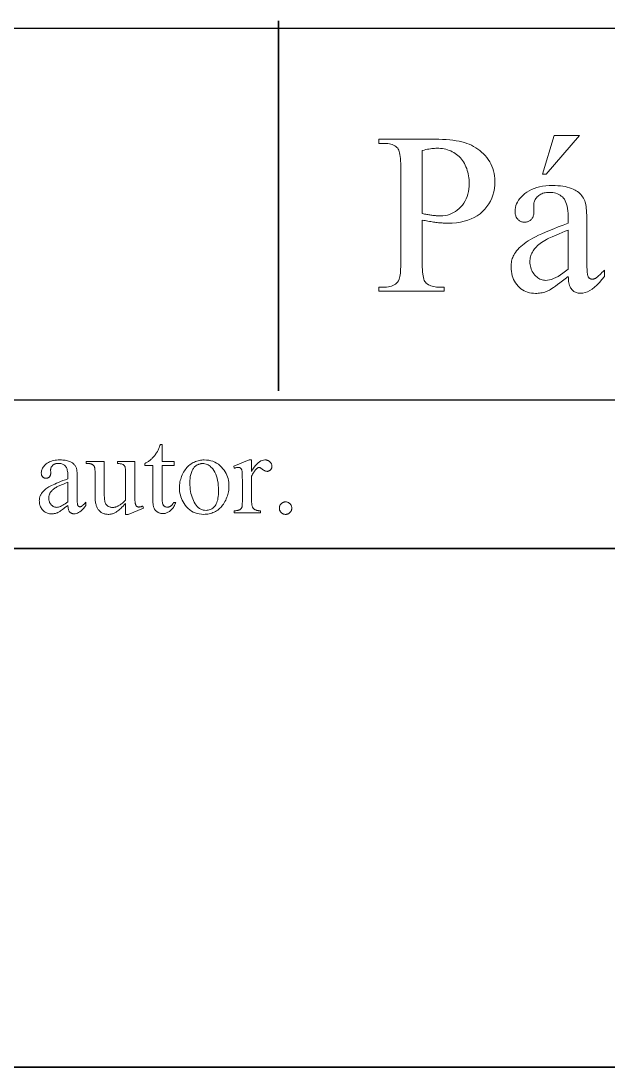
# Model space of a CAD drawing. Extents: x 0 to 297, y 0 to 210.
# Drawn here: x 225.6 to 236.92, y 0 to 20.18 of the extents above; entities that cross this region are included whole.
import ezdxf

# ---------------------------------------------------------------- set-up
doc = ezdxf.new("R2010")
doc.units = 0

msp = doc.modelspace()

# ---------------------------------------------------------------- linework, layer by layer
at = {"color": 7, "lineweight": 35, "ltscale": 0.178418}
msp.add_line((230.560867, 13.042704), (230.560867, 20.179438), dxfattribs=at)
at = {"color": 7, "lineweight": 35}
for p, q in [((162, 20), (286.882111, 20.066713)), ((162, 12.832358), (286.882111, 12.899072)), ((10, 10), (287, 10)), ((97, 10), (287, 10)), ((296.999512, 0.000561), (0.00002, 0.000561))]:
    msp.add_line(p, q, dxfattribs=at)
at = {"color": 7, "lineweight": 13}
for points in [[(236.366364, 17.971701), (235.728287, 17.225487), (235.654755, 17.225487), (235.881866, 17.971701)], [(233.336075, 16.33868), (233.336075, 15.484318), (233.336685, 15.431045), (233.338501, 15.381968), (233.341522, 15.337087), (233.345764, 15.296402), (233.351212, 15.259912), (233.35788, 15.22762), (233.365753, 15.199523), (233.374832, 15.175623), (233.385132, 15.155918), (233.396637, 15.14041), (233.413925, 15.122328), (233.432892, 15.106149), (233.453552, 15.091874), (233.475891, 15.079502), (233.499924, 15.069033), (233.525635, 15.060468), (233.55304, 15.053806), (233.582138, 15.049047), (233.612915, 15.046192), (233.645386, 15.04524), (233.757858, 15.04524), (233.757858, 14.965212), (232.50119, 14.965212), (232.50119, 15.04524), (232.611496, 15.04524), (232.647629, 15.046452), (232.681656, 15.050086), (232.713562, 15.056142), (232.743347, 15.064621), (232.771011, 15.075521), (232.796555, 15.088845), (232.819977, 15.104591), (232.841278, 15.122761), (232.860474, 15.143352), (232.877533, 15.166366), (232.885757, 15.181614), (232.893112, 15.20054), (232.899597, 15.223143), (232.905228, 15.249422), (232.909973, 15.279379), (232.913879, 15.313013), (232.916901, 15.350324), (232.919067, 15.391312), (232.920364, 15.435976), (232.920792, 15.484318), (232.920792, 17.379055), (232.920212, 17.432327), (232.918457, 17.481405), (232.915543, 17.526285), (232.911453, 17.566971), (232.906189, 17.60346), (232.899765, 17.635752), (232.892181, 17.663849), (232.883423, 17.68775), (232.873489, 17.707455), (232.862396, 17.722961), (232.844696, 17.741045), (232.825363, 17.757223), (232.804382, 17.771498), (232.781754, 17.783871), (232.757492, 17.79434), (232.731583, 17.802904), (232.704025, 17.809566), (232.67482, 17.814325), (232.643982, 17.817181), (232.611496, 17.818132), (232.50119, 17.818132), (232.50119, 17.898161), (233.576172, 17.898161), (233.653229, 17.89735), (233.726959, 17.894917), (233.797363, 17.890862), (233.864441, 17.885183), (233.928177, 17.877884), (233.988602, 17.868961), (234.04567, 17.858418), (234.099426, 17.846251), (234.149841, 17.83246), (234.19693, 17.817051), (234.241638, 17.799715), (234.284912, 17.780151), (234.326767, 17.758358), (234.367203, 17.734339), (234.406189, 17.708092), (234.443756, 17.679617), (234.479904, 17.648914), (234.514618, 17.615984), (234.547913, 17.580824), (234.579773, 17.543438), (234.60936, 17.504225), (234.635834, 17.463583), (234.659195, 17.421513), (234.679443, 17.378017), (234.696564, 17.333092), (234.710587, 17.286739), (234.721481, 17.23896), (234.729279, 17.189754), (234.733948, 17.13912), (234.735504, 17.087057), (234.733139, 17.016588), (234.726028, 16.948803), (234.714188, 16.883698), (234.697601, 16.821276), (234.676285, 16.761536), (234.650238, 16.704475), (234.619446, 16.650101), (234.583923, 16.598406), (234.543655, 16.549393), (234.498657, 16.503063), (234.449341, 16.460323), (234.396088, 16.422083), (234.338943, 16.38834), (234.277863, 16.359098), (234.212875, 16.334354), (234.143982, 16.314108), (234.071167, 16.298363), (233.994431, 16.287115), (233.913788, 16.280367), (233.829224, 16.278118), (233.807861, 16.278269), (233.786148, 16.278723), (233.764084, 16.27948), (233.741669, 16.28054), (233.718918, 16.281902), (233.695816, 16.283567), (233.672379, 16.285536), (233.648575, 16.287807), (233.624435, 16.29038), (233.59996, 16.293259), (233.575134, 16.296438), (233.549957, 16.299919), (233.524429, 16.303705), (233.498566, 16.307793), (233.472351, 16.312183), (233.445786, 16.316877), (233.418869, 16.321873), (233.391617, 16.327173), (233.364029, 16.332775)], [(233.336075, 16.461967), (233.358749, 16.45775), (233.38089, 16.453749), (233.402527, 16.449963), (233.42363, 16.446394), (233.444229, 16.443041), (233.464294, 16.439905), (233.483856, 16.436985), (233.502884, 16.434282), (233.521393, 16.431795), (233.539398, 16.429523), (233.55687, 16.427469), (233.573822, 16.425631), (233.590271, 16.424007), (233.606186, 16.422602), (233.621582, 16.421412), (233.636475, 16.420439), (233.650833, 16.419682), (233.664673, 16.419142), (233.677994, 16.418818), (233.690796, 16.418709), (233.735168, 16.42045), (233.77832, 16.425673), (233.820221, 16.43438), (233.860901, 16.446568), (233.90033, 16.462238), (233.938538, 16.48139), (233.975525, 16.504026), (234.011261, 16.530144), (234.045776, 16.559744), (234.079056, 16.592825), (234.110077, 16.628675), (234.137833, 16.666582), (234.162338, 16.706541), (234.183563, 16.748558), (234.201523, 16.792627), (234.216217, 16.838753), (234.227661, 16.886932), (234.235825, 16.937166), (234.240723, 16.989454), (234.242355, 17.043798), (234.241577, 17.081596), (234.239243, 17.118853), (234.235336, 17.155569), (234.229889, 17.191744), (234.222885, 17.227379), (234.214325, 17.262472), (234.204193, 17.297026), (234.19252, 17.331038), (234.179276, 17.36451), (234.16449, 17.39744), (234.14827, 17.429277), (234.130737, 17.459473), (234.111923, 17.488024), (234.091812, 17.514931), (234.070404, 17.540194), (234.047684, 17.563812), (234.023682, 17.585789), (233.998367, 17.606121), (233.971771, 17.624807), (233.943863, 17.641851), (233.914917, 17.657263), (233.885208, 17.671051), (233.854706, 17.683218), (233.823425, 17.693762), (233.791382, 17.702684), (233.758545, 17.709984), (233.72493, 17.715662), (233.690536, 17.719719), (233.655365, 17.722151), (233.619431, 17.722961), (233.596741, 17.722551), (233.572784, 17.721319), (233.547592, 17.719263), (233.521133, 17.716387), (233.493439, 17.712688), (233.464478, 17.708168), (233.43425, 17.702826), (233.402786, 17.696661), (233.370056, 17.689674), (233.336075, 17.681866)], [(236.152222, 15.25072), (236.093506, 15.205558), (236.039322, 15.164375), (235.989685, 15.127172), (235.94458, 15.09395), (235.904037, 15.064707), (235.868011, 15.039444), (235.836548, 15.018161), (235.809616, 15.000857), (235.787231, 14.987534), (235.769394, 14.978189), (235.74588, 14.967916), (235.722061, 14.958723), (235.697952, 14.950612), (235.673523, 14.943583), (235.648804, 14.937634), (235.623779, 14.932768), (235.59845, 14.928983), (235.572815, 14.926279), (235.54689, 14.924657), (235.520645, 14.924116), (235.48027, 14.925522), (235.44136, 14.92974), (235.403885, 14.936769), (235.367859, 14.94661), (235.333282, 14.959264), (235.300156, 14.974729), (235.268478, 14.993006), (235.238251, 15.014094), (235.209473, 15.037994), (235.182144, 15.064707), (235.156876, 15.093712), (235.134262, 15.124491), (235.114304, 15.157043), (235.097015, 15.191369), (235.082382, 15.227468), (235.070404, 15.265342), (235.061096, 15.304989), (235.054443, 15.346409), (235.050461, 15.389603), (235.049133, 15.43457), (235.049774, 15.463164), (235.051727, 15.49098), (235.054962, 15.518017), (235.059509, 15.544274), (235.065353, 15.569754), (235.072495, 15.594455), (235.080917, 15.618377), (235.090652, 15.641521), (235.101685, 15.663885), (235.114014, 15.685472), (235.133057, 15.714714), (235.154724, 15.743611), (235.179001, 15.772162), (235.205902, 15.800366), (235.235413, 15.828225), (235.267548, 15.855738), (235.302292, 15.882905), (235.339661, 15.909725), (235.379639, 15.936199), (235.422241, 15.962328), (235.469055, 15.988846), (235.521683, 16.016487), (235.580139, 16.045256), (235.644409, 16.075148), (235.714508, 16.106163), (235.790405, 16.138306), (235.872131, 16.171572), (235.959686, 16.205961), (236.05304, 16.241478), (236.152222, 16.278118), (236.152222, 16.355984), (236.151291, 16.413387), (236.148468, 16.467072), (236.143753, 16.517036), (236.137177, 16.56328), (236.128708, 16.605803), (236.118362, 16.644606), (236.106125, 16.679689), (236.09201, 16.711052), (236.076019, 16.738693), (236.058136, 16.762617), (236.038467, 16.783575), (236.01709, 16.802328), (235.994003, 16.818874), (235.969193, 16.833214), (235.942688, 16.845348), (235.914474, 16.855276), (235.884552, 16.862999), (235.852921, 16.868513), (235.81958, 16.871822), (235.784531, 16.872927), (235.757843, 16.87219), (235.732269, 16.869984), (235.707825, 16.866308), (235.684509, 16.86116), (235.662323, 16.854542), (235.641251, 16.846453), (235.621307, 16.836891), (235.602493, 16.825861), (235.584808, 16.813358), (235.568237, 16.799387), (235.552612, 16.784462), (235.538651, 16.769106), (235.526321, 16.753315), (235.515625, 16.737093), (235.506592, 16.720438), (235.499191, 16.703352), (235.493439, 16.685831), (235.489334, 16.667879), (235.486862, 16.649494), (235.486038, 16.630676), (235.490372, 16.505226), (235.489853, 16.485781), (235.488342, 16.467245), (235.485794, 16.449617), (235.482239, 16.432898), (235.477661, 16.417086), (235.472076, 16.402184), (235.465454, 16.388189), (235.45784, 16.375103), (235.449203, 16.362926), (235.439545, 16.351658), (235.429062, 16.341383), (235.417953, 16.332191), (235.406219, 16.32408), (235.39386, 16.317051), (235.380875, 16.311102), (235.367249, 16.306236), (235.353012, 16.30245), (235.338135, 16.299747), (235.322647, 16.298124), (235.306519, 16.297585), (235.290802, 16.298145), (235.275681, 16.299833), (235.261124, 16.302645), (235.247162, 16.306581), (235.233795, 16.311644), (235.220993, 16.317829), (235.208786, 16.32514), (235.197159, 16.333576), (235.186111, 16.343136), (235.175659, 16.353821), (235.166, 16.365479), (235.157364, 16.377958), (235.149734, 16.39126), (235.143127, 16.405384), (235.137543, 16.42033), (235.132965, 16.436098), (235.12941, 16.452688), (235.126862, 16.4701), (235.125336, 16.488335), (235.124832, 16.507389), (235.12674, 16.544289), (235.132446, 16.580584), (235.141968, 16.616272), (235.155289, 16.651354), (235.172409, 16.685831), (235.193359, 16.719704), (235.218094, 16.75297), (235.246643, 16.785629), (235.279007, 16.817684), (235.31517, 16.849134), (235.354767, 16.878723), (235.397446, 16.905197), (235.443192, 16.928556), (235.492004, 16.948803), (235.5439, 16.965933), (235.598862, 16.979948), (235.656891, 16.99085), (235.718002, 16.998636), (235.782166, 17.003307), (235.849411, 17.004866), (235.901245, 17.003979), (235.951157, 17.001318), (235.999176, 16.996883), (236.045288, 16.990677), (236.089508, 16.982697), (236.131805, 16.97294), (236.172211, 16.961412), (236.210709, 16.948111), (236.247314, 16.933035), (236.281998, 16.916185), (236.306854, 16.902018), (236.330368, 16.886337), (236.352539, 16.869141), (236.373367, 16.850431), (236.392853, 16.830208), (236.410995, 16.80847), (236.427811, 16.785219), (236.443268, 16.760454), (236.457397, 16.734173), (236.470184, 16.706379), (236.477585, 16.685831), (236.484192, 16.66139), (236.490036, 16.633057), (236.495102, 16.600828), (236.499374, 16.564707), (236.502884, 16.524693), (236.505615, 16.480785), (236.507553, 16.432983), (236.508728, 16.38129), (236.509109, 16.325703), (236.509109, 15.653028), (236.509216, 15.598554), (236.509552, 15.54847), (236.510086, 15.502779), (236.510849, 15.461477), (236.51181, 15.424566), (236.513, 15.392047), (236.51442, 15.363917), (236.516037, 15.340179), (236.517868, 15.320832), (236.519928, 15.305875), (236.522232, 15.293535), (236.524811, 15.28204), (236.527679, 15.271387), (236.530823, 15.261579), (236.534256, 15.252613), (236.537964, 15.244491), (236.541962, 15.237212), (236.546234, 15.230778), (236.550781, 15.225186), (236.555618, 15.220439), (236.560669, 15.21633), (236.565872, 15.212652), (236.571228, 15.209408), (236.576721, 15.206596), (236.582382, 15.204217), (236.588196, 15.202271), (236.594147, 15.200756), (236.600266, 15.199675), (236.606522, 15.199026), (236.61293, 15.19881), (236.619766, 15.198961), (236.626434, 15.199415), (236.632919, 15.200172), (236.639236, 15.201232), (236.645386, 15.202595), (236.651352, 15.20426), (236.65715, 15.206228), (236.662766, 15.2085), (236.668213, 15.211074), (236.673492, 15.21395), (236.683426, 15.220591), (236.695038, 15.229263), (236.708344, 15.23997), (236.723328, 15.25271), (236.740005, 15.267483), (236.758377, 15.284289), (236.778427, 15.303128), (236.800156, 15.324), (236.823578, 15.346906), (236.848694, 15.371845), (236.848694, 15.25072), (236.800461, 15.189076), (236.752655, 15.133922), (236.705292, 15.085255), (236.658356, 15.043077), (236.611847, 15.007389), (236.565781, 14.978189), (236.520142, 14.955479), (236.474945, 14.939257), (236.430161, 14.929523), (236.385818, 14.926279), (236.365067, 14.927014), (236.345169, 14.92922), (236.326126, 14.932898), (236.307953, 14.938046), (236.290649, 14.944664), (236.274216, 14.952753), (236.258652, 14.962314), (236.243942, 14.973345), (236.230087, 14.985847), (236.217117, 14.999819), (236.20517, 15.015565), (236.194443, 15.033388), (236.184937, 15.053287), (236.17662, 15.075262), (236.169525, 15.099315), (236.163651, 15.125443), (236.158981, 15.153647), (236.155518, 15.183928), (236.153259, 15.216286)], [(236.152222, 15.391312), (236.152222, 16.146177), (236.089218, 16.120979), (236.030838, 16.097296), (235.977097, 16.075125), (235.927979, 16.05447), (235.883484, 16.035328), (235.843613, 16.0177), (235.80838, 16.001585), (235.777786, 15.986985), (235.751801, 15.9739), (235.730453, 15.962328), (235.69725, 15.943208), (235.666, 15.923914), (235.636688, 15.904448), (235.609329, 15.884808), (235.583908, 15.864996), (235.56044, 15.84501), (235.538925, 15.824851), (235.519348, 15.80452), (235.501724, 15.784015), (235.486038, 15.763337), (235.472076, 15.742378), (235.459564, 15.72103), (235.448532, 15.699292), (235.43898, 15.677166), (235.430893, 15.65465), (235.424271, 15.631744), (235.419128, 15.608449), (235.415451, 15.584764), (235.413239, 15.560691), (235.412506, 15.536228), (235.413437, 15.505612), (235.416229, 15.476055), (235.420868, 15.447558), (235.427383, 15.420122), (235.43576, 15.393744), (235.445984, 15.368427), (235.458069, 15.34417), (235.472031, 15.320972), (235.487839, 15.298835), (235.505508, 15.277757), (235.524384, 15.258236), (235.543839, 15.24077), (235.563843, 15.22536), (235.584412, 15.212004), (235.605545, 15.200702), (235.627243, 15.191456), (235.64949, 15.184264), (235.672318, 15.179127), (235.695694, 15.176044), (235.719635, 15.175017), (235.753555, 15.17718), (235.789551, 15.183669), (235.827606, 15.194484), (235.867752, 15.209624), (235.909973, 15.229091), (235.954269, 15.252883), (236.000656, 15.281001), (236.049103, 15.313445), (236.099625, 15.350216)], [(228.319839, 12.008215), (228.319839, 11.682693), (228.55127, 11.682693), (228.55127, 11.60699), (228.319839, 11.60699), (228.319839, 10.964596), (228.320114, 10.945973), (228.320938, 10.928604), (228.322327, 10.912491), (228.324249, 10.897632), (228.326721, 10.884027), (228.329773, 10.871675), (228.333344, 10.86058), (228.337494, 10.850739), (228.342178, 10.842152), (228.347412, 10.83482), (228.353088, 10.828449), (228.35907, 10.82275), (228.365372, 10.817721), (228.371979, 10.813363), (228.378906, 10.809675), (228.386154, 10.806658), (228.393707, 10.804311), (228.401581, 10.802635), (228.40976, 10.801629), (228.418243, 10.801293), (228.425354, 10.801516), (228.432434, 10.80218), (228.439468, 10.803289), (228.446457, 10.804841), (228.4534, 10.806836), (228.460297, 10.809275), (228.467163, 10.812157), (228.473969, 10.815483), (228.480743, 10.819252), (228.487457, 10.823464), (228.494019, 10.828109), (228.500275, 10.833176), (228.506226, 10.838664), (228.511871, 10.844574), (228.517212, 10.850906), (228.522247, 10.85766), (228.526978, 10.864836), (228.531418, 10.872433), (228.535553, 10.880452), (228.539368, 10.888893), (228.581543, 10.888893), (228.573669, 10.86822), (228.565155, 10.848598), (228.55603, 10.830023), (228.546249, 10.812498), (228.535858, 10.796021), (228.524841, 10.780595), (228.513184, 10.766216), (228.500916, 10.752887), (228.488022, 10.740607), (228.474487, 10.729376), (228.460602, 10.719205), (228.446625, 10.710104), (228.432571, 10.702074), (228.418427, 10.695115), (228.40419, 10.689226), (228.389877, 10.684408), (228.375473, 10.680661), (228.360977, 10.677984), (228.346405, 10.676378), (228.331726, 10.675843), (228.321808, 10.676119), (228.31192, 10.676947), (228.302078, 10.678325), (228.292282, 10.680256), (228.282532, 10.682737), (228.272812, 10.685771), (228.263153, 10.689356), (228.25351, 10.693493), (228.243942, 10.698181), (228.234406, 10.703421), (228.225128, 10.709174), (228.21637, 10.715404), (228.208099, 10.722109), (228.200317, 10.729289), (228.193024, 10.736946), (228.186249, 10.745079), (228.179962, 10.753688), (228.174194, 10.762772), (228.1689, 10.772332), (228.164108, 10.782368), (228.15979, 10.793199), (228.15593, 10.805143), (228.152527, 10.818203), (228.149567, 10.832376), (228.147064, 10.847662), (228.14502, 10.864062), (228.143433, 10.881577), (228.142303, 10.900205), (228.141632, 10.919948), (228.141388, 10.940804), (228.141388, 11.60699), (227.984589, 11.60699), (227.984589, 11.642678), (227.996506, 11.647766), (228.008484, 11.653515), (228.020508, 11.659922), (228.032593, 11.666989), (228.044739, 11.674717), (228.056931, 11.683104), (228.069183, 11.69215), (228.081482, 11.701857), (228.093842, 11.712222), (228.106247, 11.723248), (228.118546, 11.734814), (228.130585, 11.746802), (228.142334, 11.759212), (228.153839, 11.772043), (228.165054, 11.785297), (228.175995, 11.798972), (228.186676, 11.813069), (228.197083, 11.827588), (228.20723, 11.842528), (228.217102, 11.857891), (228.22226, 11.866791), (228.227829, 11.877054), (228.233765, 11.88868), (228.240112, 11.901669), (228.246841, 11.916019), (228.253952, 11.931734), (228.261459, 11.94881), (228.269348, 11.967249), (228.277649, 11.987051), (228.286316, 12.008215)], [(226.50296, 10.83482), (226.473602, 10.812239), (226.446518, 10.791647), (226.421692, 10.773046), (226.399139, 10.756434), (226.378876, 10.741813), (226.36087, 10.729181), (226.345123, 10.718539), (226.331665, 10.709888), (226.320465, 10.703226), (226.311554, 10.698554), (226.299789, 10.693418), (226.287888, 10.688821), (226.275818, 10.684765), (226.263611, 10.681251), (226.251251, 10.678276), (226.238739, 10.675843), (226.226074, 10.67395), (226.213257, 10.672599), (226.200287, 10.671787), (226.18718, 10.671517), (226.166992, 10.67222), (226.147522, 10.674329), (226.128799, 10.677844), (226.110779, 10.682765), (226.093491, 10.689091), (226.076935, 10.696824), (226.061096, 10.705962), (226.04599, 10.716507), (226.031586, 10.728456), (226.017929, 10.741813), (226.005295, 10.756315), (225.993988, 10.771705), (225.984009, 10.787981), (225.975357, 10.805143), (225.968048, 10.823194), (225.962067, 10.84213), (225.957397, 10.861954), (225.954071, 10.882664), (225.952087, 10.904261), (225.951416, 10.926744), (225.951736, 10.941041), (225.952713, 10.954949), (225.95433, 10.968468), (225.956604, 10.981597), (225.959534, 10.994336), (225.963104, 11.006687), (225.967316, 11.018648), (225.972183, 11.030219), (225.977692, 11.041402), (225.983856, 11.052195), (225.993378, 11.066816), (226.004211, 11.081264), (226.016357, 11.09554), (226.0298, 11.109643), (226.044556, 11.123572), (226.060623, 11.137328), (226.078003, 11.150911), (226.09668, 11.164322), (226.116669, 11.177559), (226.13797, 11.190623), (226.161377, 11.203882), (226.187698, 11.217703), (226.216919, 11.232087), (226.249054, 11.247033), (226.284103, 11.262541), (226.322052, 11.278612), (226.362915, 11.295245), (226.406693, 11.31244), (226.453369, 11.330198), (226.50296, 11.348518), (226.50296, 11.387451), (226.502502, 11.416153), (226.501083, 11.442995), (226.498734, 11.467978), (226.495438, 11.491099), (226.491211, 11.512361), (226.486023, 11.531762), (226.479919, 11.549304), (226.472855, 11.564985), (226.464859, 11.578806), (226.455917, 11.590768), (226.446091, 11.601247), (226.435394, 11.610623), (226.423859, 11.618896), (226.411453, 11.626066), (226.398193, 11.632133), (226.384094, 11.637097), (226.369125, 11.640959), (226.353317, 11.643716), (226.336639, 11.64537), (226.319122, 11.645923), (226.305771, 11.645555), (226.292984, 11.644451), (226.280762, 11.642613), (226.269104, 11.640039), (226.258011, 11.63673), (226.247482, 11.632686), (226.237503, 11.627905), (226.228104, 11.62239), (226.219254, 11.616138), (226.210968, 11.609153), (226.203156, 11.60169), (226.196167, 11.594012), (226.190002, 11.586117), (226.184662, 11.578006), (226.180145, 11.569678), (226.176453, 11.561135), (226.173569, 11.552375), (226.171509, 11.543399), (226.170288, 11.534206), (226.169876, 11.524797), (226.172028, 11.462072), (226.171783, 11.45235), (226.171021, 11.443082), (226.169754, 11.434268), (226.167969, 11.425908), (226.16568, 11.418002), (226.162888, 11.410551), (226.159576, 11.403554), (226.155777, 11.397011), (226.151459, 11.390923), (226.146622, 11.385288), (226.141388, 11.380151), (226.135834, 11.375555), (226.129959, 11.371499), (226.123779, 11.367985), (226.117279, 11.36501), (226.110474, 11.362577), (226.103363, 11.360684), (226.095917, 11.359333), (226.088165, 11.358521), (226.080109, 11.358252), (226.07225, 11.358532), (226.064682, 11.359376), (226.057419, 11.360782), (226.05043, 11.36275), (226.043747, 11.365281), (226.037354, 11.368374), (226.03125, 11.372029), (226.025436, 11.376247), (226.019913, 11.381027), (226.014679, 11.38637), (226.009857, 11.392199), (226.005524, 11.398438), (226.001724, 11.405089), (225.998413, 11.412151), (225.995621, 11.419624), (225.993332, 11.427508), (225.991547, 11.435803), (225.99028, 11.44451), (225.989517, 11.453627), (225.989273, 11.463154), (225.990219, 11.481604), (225.993073, 11.499751), (225.997833, 11.517595), (226.004486, 11.535136), (226.013062, 11.552375), (226.023529, 11.569311), (226.035904, 11.585944), (226.050171, 11.602274), (226.06636, 11.618301), (226.084442, 11.634027), (226.104233, 11.648821), (226.12558, 11.662058), (226.148453, 11.673738), (226.172852, 11.683861), (226.198807, 11.692426), (226.226288, 11.699433), (226.255295, 11.704885), (226.285843, 11.708777), (226.317932, 11.711113), (226.351563, 11.711892), (226.377472, 11.711449), (226.402435, 11.710118), (226.426437, 11.707901), (226.449493, 11.704798), (226.471603, 11.700808), (226.492752, 11.69593), (226.512955, 11.690166), (226.532211, 11.683515), (226.550507, 11.675977), (226.567856, 11.667552), (226.580276, 11.660468), (226.592041, 11.652628), (226.603119, 11.64403), (226.613525, 11.634675), (226.623276, 11.624563), (226.632355, 11.613694), (226.640747, 11.602069), (226.648483, 11.589686), (226.655548, 11.576546), (226.661942, 11.562649), (226.665649, 11.552375), (226.668945, 11.540154), (226.671875, 11.525988), (226.674408, 11.509873), (226.676544, 11.491813), (226.678299, 11.471806), (226.679657, 11.449852), (226.680634, 11.425951), (226.681213, 11.400105), (226.681412, 11.372311), (226.681412, 11.035973), (226.681458, 11.008736), (226.681625, 10.983695), (226.6819, 10.960849), (226.682281, 10.940198), (226.68277, 10.921742), (226.68335, 10.905482), (226.684052, 10.891418), (226.684875, 10.879549), (226.685791, 10.869875), (226.686813, 10.862397), (226.687973, 10.856227), (226.68927, 10.850479), (226.690689, 10.845153), (226.692261, 10.840248), (226.693985, 10.835766), (226.695831, 10.831705), (226.69783, 10.828066), (226.699966, 10.824848), (226.70224, 10.822053), (226.704666, 10.819679), (226.707184, 10.817624), (226.709778, 10.815785), (226.712463, 10.814163), (226.71521, 10.812757), (226.718048, 10.811567), (226.720947, 10.810595), (226.723923, 10.809837), (226.72699, 10.809297), (226.730118, 10.808972), (226.733322, 10.808864), (226.73674, 10.80894), (226.740067, 10.809167), (226.743317, 10.809546), (226.746475, 10.810076), (226.749542, 10.810757), (226.752533, 10.811589), (226.755432, 10.812573), (226.75824, 10.813709), (226.760956, 10.814996), (226.763596, 10.816434), (226.76857, 10.819755), (226.774368, 10.824091), (226.781021, 10.829445), (226.788513, 10.835814), (226.79686, 10.843201), (226.80603, 10.851604), (226.816071, 10.861023), (226.826935, 10.87146), (226.838654, 10.882913), (226.851196, 10.895382), (226.851196, 10.83482), (226.827087, 10.803997), (226.803192, 10.77642), (226.779495, 10.752087), (226.756027, 10.730998), (226.732788, 10.713154), (226.709747, 10.698554), (226.68692, 10.687199), (226.664322, 10.679088), (226.641937, 10.674221), (226.619766, 10.672599), (226.609375, 10.672966), (226.599426, 10.674069), (226.58992, 10.675908), (226.580841, 10.678482), (226.572174, 10.681791), (226.563965, 10.685836), (226.556183, 10.690616), (226.548828, 10.696132), (226.541901, 10.702382), (226.535416, 10.709369), (226.529449, 10.717242), (226.524078, 10.726153), (226.519318, 10.736103), (226.515167, 10.74709), (226.511627, 10.759116), (226.508682, 10.772181), (226.506348, 10.786283), (226.504608, 10.801424), (226.503479, 10.817602)], [(229.132019, 11.711892), (229.176117, 11.710183), (229.218445, 11.705057), (229.259003, 11.696514), (229.297791, 11.684552), (229.334808, 11.669174), (229.370026, 11.650378), (229.403488, 11.628164), (229.435181, 11.602533), (229.465088, 11.573485), (229.493225, 11.541019), (229.515228, 11.511388), (229.534882, 11.48089), (229.552246, 11.449528), (229.567291, 11.417299), (229.580017, 11.384207), (229.590424, 11.350248), (229.598541, 11.315425), (229.604309, 11.279737), (229.607788, 11.243183), (229.608948, 11.205764), (229.608307, 11.179127), (229.6064, 11.152426), (229.60321, 11.125659), (229.59874, 11.098828), (229.593002, 11.071932), (229.585983, 11.044971), (229.577682, 11.017944), (229.568115, 10.990854), (229.557266, 10.963698), (229.545135, 10.936478), (229.531891, 10.909895), (229.5177, 10.884653), (229.502533, 10.860753), (229.486389, 10.838194), (229.469299, 10.816975), (229.451248, 10.797097), (229.43222, 10.778562), (229.412262, 10.761366), (229.391312, 10.745511), (229.369415, 10.730998), (229.346771, 10.717848), (229.323608, 10.706081), (229.299957, 10.695699), (229.275787, 10.686701), (229.251129, 10.679088), (229.225937, 10.672858), (229.200256, 10.668014), (229.174042, 10.664553), (229.147339, 10.662477), (229.120117, 10.661784), (229.076263, 10.663568), (229.034256, 10.668921), (228.99408, 10.677844), (228.95575, 10.690335), (228.91925, 10.706395), (228.884583, 10.726024), (228.851761, 10.749221), (228.82077, 10.775988), (228.791626, 10.806323), (228.764313, 10.840227), (228.743164, 10.870659), (228.724213, 10.901827), (228.70752, 10.933731), (228.693024, 10.96637), (228.680786, 10.999743), (228.670746, 11.033854), (228.662964, 11.068698), (228.657379, 11.104279), (228.654053, 11.140594), (228.652924, 11.177646), (228.653595, 11.204883), (228.65564, 11.232087), (228.659012, 11.259258), (228.663742, 11.286398), (228.66983, 11.313505), (228.677261, 11.34058), (228.68605, 11.367622), (228.696198, 11.394632), (228.707672, 11.421609), (228.72052, 11.448554), (228.734467, 11.47478), (228.749268, 11.499599), (228.764923, 11.523013), (228.781433, 11.545021), (228.798798, 11.565623), (228.817017, 11.58482), (228.83609, 11.60261), (228.856018, 11.618994), (228.876801, 11.633972), (228.898422, 11.647545), (228.920624, 11.659771), (228.943069, 11.67071), (228.96579, 11.680362), (228.988739, 11.688727), (229.011978, 11.695806), (229.035461, 11.701596), (229.059219, 11.7061), (229.083221, 11.709318), (229.107483, 11.711248)], [(230.044785, 11.711892), (230.044785, 11.489109), (230.069717, 11.531438), (230.094788, 11.569311), (230.119995, 11.602729), (230.145325, 11.63169), (230.170776, 11.656197), (230.196365, 11.676247), (230.222076, 11.691842), (230.247925, 11.702981), (230.273895, 11.709664), (230.300018, 11.711892), (230.311707, 11.71153), (230.322968, 11.710443), (230.333847, 11.708632), (230.344299, 11.706096), (230.354355, 11.702835), (230.363983, 11.69885), (230.373215, 11.694139), (230.382019, 11.688705), (230.390442, 11.682547), (230.398422, 11.675663), (230.405823, 11.668303), (230.412445, 11.660717), (230.418274, 11.652904), (230.42334, 11.644862), (230.427612, 11.636595), (230.431122, 11.628099), (230.433853, 11.619378), (230.435791, 11.610429), (230.436966, 11.601253), (230.437347, 11.591849), (230.437073, 11.583543), (230.436234, 11.575497), (230.43483, 11.567711), (230.432861, 11.560184), (230.430328, 11.552916), (230.427246, 11.545908), (230.423584, 11.53916), (230.419357, 11.532671), (230.414581, 11.526442), (230.409241, 11.520472), (230.403503, 11.514924), (230.397552, 11.50996), (230.391388, 11.50558), (230.38501, 11.501784), (230.378418, 11.498572), (230.371613, 11.495944), (230.364563, 11.4939), (230.35733, 11.49244), (230.349869, 11.491564), (230.342194, 11.491272), (230.334534, 11.491645), (230.326691, 11.492764), (230.318649, 11.49463), (230.310425, 11.497242), (230.302032, 11.5006), (230.293457, 11.504704), (230.284698, 11.509554), (230.275742, 11.515151), (230.266602, 11.521494), (230.257294, 11.528583), (230.248123, 11.535672), (230.239441, 11.542015), (230.231262, 11.547611), (230.223541, 11.552462), (230.216339, 11.556566), (230.209595, 11.559924), (230.203354, 11.562535), (230.197601, 11.564402), (230.192322, 11.56552), (230.187531, 11.565893), (230.183609, 11.565678), (230.179626, 11.565028), (230.175568, 11.563947), (230.171448, 11.562433), (230.167267, 11.560486), (230.16301, 11.558107), (230.158691, 11.555295), (230.154312, 11.552051), (230.149872, 11.548374), (230.145355, 11.544264), (230.13559, 11.534823), (230.125763, 11.524236), (230.115875, 11.512502), (230.105896, 11.499621), (230.095886, 11.485595), (230.085785, 11.470421), (230.075638, 11.454102), (230.065414, 11.436636), (230.05513, 11.418024), (230.044785, 11.398266), (230.044785, 10.9235), (230.044983, 10.907462), (230.045609, 10.892224), (230.046631, 10.877787), (230.048065, 10.864149), (230.049927, 10.851312), (230.052185, 10.839275), (230.05484, 10.828038), (230.057922, 10.817602), (230.061432, 10.807966), (230.065338, 10.79913), (230.068359, 10.793388), (230.071823, 10.78784), (230.075714, 10.782487), (230.080048, 10.777328), (230.084808, 10.772365), (230.089996, 10.767595), (230.095612, 10.763021), (230.101669, 10.75864), (230.108154, 10.754456), (230.115082, 10.750464), (230.122528, 10.746766), (230.130615, 10.743457), (230.139313, 10.740537), (230.148651, 10.738007), (230.1586, 10.735865), (230.169189, 10.734113), (230.18042, 10.73275), (230.192261, 10.731777), (230.204712, 10.731193), (230.217819, 10.730998), (230.217819, 10.692065), (229.710602, 10.692065), (229.710602, 10.730998), (229.725357, 10.731236), (229.739334, 10.73195), (229.752533, 10.733139), (229.764938, 10.734805), (229.776581, 10.736946), (229.787445, 10.739563), (229.797516, 10.742657), (229.806824, 10.746225), (229.815338, 10.75027), (229.82309, 10.75479), (229.828339, 10.758457), (229.833252, 10.762534), (229.837845, 10.767022), (229.842117, 10.771921), (229.846069, 10.777231), (229.849686, 10.782952), (229.852982, 10.789084), (229.855957, 10.795627), (229.858612, 10.802581), (229.860931, 10.809945), (229.861969, 10.814304), (229.862885, 10.820024), (229.863693, 10.827108), (229.864395, 10.835555), (229.86499, 10.845364), (229.865479, 10.856535), (229.865845, 10.869069), (229.866119, 10.882966), (229.866287, 10.898226), (229.866333, 10.914848), (229.866333, 11.29877), (229.866272, 11.331977), (229.866058, 11.362383), (229.865707, 11.389987), (229.865219, 11.41479), (229.864594, 11.436793), (229.8638, 11.455995), (229.8629, 11.472395), (229.861847, 11.485994), (229.860657, 11.496793), (229.859314, 11.50479), (229.857788, 11.511209), (229.856018, 11.517271), (229.854019, 11.522976), (229.851776, 11.528323), (229.849304, 11.533315), (229.846588, 11.537949), (229.843643, 11.542226), (229.840454, 11.546146), (229.837021, 11.549709), (229.833359, 11.552916), (229.829468, 11.555793), (229.825409, 11.558367), (229.821167, 11.560637), (229.816742, 11.562606), (229.812134, 11.564271), (229.807343, 11.565634), (229.802353, 11.566694), (229.79718, 11.567451), (229.79184, 11.567905), (229.786316, 11.568056), (229.77951, 11.567894), (229.772552, 11.567408), (229.765411, 11.566597), (229.758118, 11.565461), (229.750626, 11.564001), (229.742966, 11.562217), (229.735138, 11.560108), (229.727142, 11.557674), (229.718964, 11.554916), (229.710602, 11.551834), (229.699799, 11.590768), (229.999359, 11.711892)], [(227.793152, 11.682693), (227.793152, 11.082477), (227.793243, 11.049421), (227.793488, 11.019037), (227.793884, 10.991324), (227.794464, 10.966283), (227.795197, 10.943913), (227.796082, 10.924213), (227.797134, 10.907186), (227.798355, 10.89283), (227.799728, 10.881145), (227.80127, 10.87213), (227.802994, 10.864684), (227.804901, 10.857703), (227.807007, 10.851188), (227.809326, 10.845137), (227.811813, 10.839551), (227.814514, 10.83443), (227.817398, 10.829774), (227.82048, 10.825583), (227.823761, 10.821858), (227.827225, 10.818598), (227.830856, 10.815721), (227.834595, 10.813147), (227.83847, 10.810876), (227.842453, 10.808908), (227.846558, 10.807241), (227.850784, 10.80588), (227.855133, 10.804819), (227.859589, 10.804062), (227.864166, 10.803608), (227.868866, 10.803456), (227.875656, 10.80364), (227.882629, 10.804193), (227.889755, 10.805111), (227.897064, 10.806398), (227.904541, 10.808053), (227.912201, 10.810076), (227.920044, 10.812466), (227.92804, 10.815223), (227.936218, 10.818349), (227.944565, 10.821842), (227.959717, 10.78399), (227.663391, 10.661784), (227.614716, 10.661784), (227.614716, 10.87159), (227.589813, 10.844932), (227.566101, 10.820328), (227.54361, 10.797779), (227.522308, 10.777286), (227.502243, 10.758846), (227.483383, 10.742462), (227.465729, 10.728132), (227.449295, 10.715858), (227.434067, 10.705638), (227.420044, 10.697473), (227.40657, 10.690692), (227.392929, 10.684625), (227.37915, 10.679272), (227.365204, 10.674632), (227.351105, 10.670706), (227.336868, 10.667494), (227.322479, 10.664996), (227.307922, 10.663212), (227.293228, 10.662141), (227.278381, 10.661784), (227.261948, 10.662266), (227.245956, 10.663709), (227.230408, 10.666116), (227.215302, 10.669484), (227.200653, 10.673816), (227.186432, 10.67911), (227.172668, 10.685366), (227.159332, 10.692584), (227.146454, 10.700766), (227.134003, 10.709909), (227.122162, 10.71981), (227.111053, 10.730263), (227.100708, 10.741267), (227.091095, 10.752822), (227.08223, 10.76493), (227.074112, 10.777588), (227.066742, 10.790798), (227.06012, 10.80456), (227.054245, 10.818873), (227.049103, 10.833738), (227.044586, 10.849505), (227.040543, 10.866529), (227.036972, 10.884805), (227.033875, 10.904336), (227.031265, 10.925122), (227.029114, 10.947163), (227.027466, 10.970457), (227.026276, 10.995007), (227.025558, 11.020811), (227.025314, 11.047869), (227.025314, 11.490191), (227.025162, 11.503818), (227.024719, 11.516579), (227.023956, 11.528475), (227.022888, 11.539506), (227.02153, 11.549671), (227.019867, 11.558972), (227.017899, 11.567408), (227.015625, 11.574978), (227.013062, 11.581683), (227.010178, 11.587523), (227.007004, 11.592806), (227.00354, 11.59784), (226.999786, 11.602626), (226.995728, 11.607162), (226.991394, 11.61145), (226.986755, 11.61549), (226.981827, 11.619281), (226.976608, 11.622822), (226.9711, 11.626116), (226.965302, 11.62916), (226.958862, 11.631923), (226.951477, 11.634373), (226.943115, 11.636508), (226.933807, 11.63833), (226.923523, 11.639839), (226.912277, 11.641034), (226.900085, 11.641915), (226.886902, 11.642484), (226.872772, 11.642737), (226.857697, 11.642678), (226.857697, 11.682693), (227.204834, 11.682693), (227.204834, 11.019751), (227.205322, 10.993017), (227.206757, 10.968186), (227.209167, 10.945259), (227.21254, 10.924235), (227.216873, 10.905115), (227.222168, 10.887897), (227.228424, 10.872584), (227.235641, 10.859174), (227.243835, 10.847668), (227.25296, 10.838064), (227.262787, 10.829844), (227.27301, 10.822491), (227.28363, 10.816002), (227.294662, 10.810378), (227.306091, 10.805619), (227.317917, 10.801726), (227.330139, 10.798698), (227.342773, 10.796535), (227.355804, 10.795238), (227.369232, 10.794805), (227.378647, 10.795097), (227.388321, 10.795973), (227.398254, 10.797433), (227.408417, 10.799477), (227.418839, 10.802105), (227.429504, 10.805317), (227.44043, 10.809113), (227.451599, 10.813493), (227.463013, 10.818457), (227.47467, 10.824005), (227.486679, 10.830375), (227.49913, 10.837804), (227.512024, 10.846293), (227.52536, 10.855844), (227.539154, 10.866452), (227.553375, 10.878121), (227.568054, 10.89085), (227.58316, 10.904639), (227.598724, 10.919488), (227.614716, 10.935396), (227.614716, 11.496679), (227.61441, 11.513004), (227.613495, 11.528236), (227.611938, 11.542377), (227.609787, 11.555425), (227.60701, 11.567381), (227.603622, 11.578244), (227.599609, 11.588015), (227.595001, 11.596694), (227.589752, 11.60428), (227.583893, 11.610775), (227.577057, 11.616447), (227.568909, 11.621568), (227.559418, 11.626137), (227.548599, 11.630155), (227.536438, 11.633621), (227.522964, 11.636536), (227.508148, 11.638898), (227.492004, 11.64071), (227.474548, 11.64197), (227.45575, 11.642678), (227.45575, 11.682693)], [(229.098495, 11.641597), (229.087036, 11.641256), (229.075546, 11.640234), (229.064056, 11.638531), (229.052551, 11.636146), (229.041046, 11.63308), (229.02951, 11.629333), (229.017975, 11.624904), (229.006439, 11.619794), (228.994888, 11.614003), (228.983322, 11.607531), (228.97197, 11.600204), (228.96106, 11.591849), (228.950592, 11.582467), (228.940582, 11.572058), (228.931, 11.560621), (228.921875, 11.548158), (228.913177, 11.534666), (228.904938, 11.520147), (228.897125, 11.504601), (228.889771, 11.488028), (228.882996, 11.470454), (228.876923, 11.451906), (228.871582, 11.432386), (228.866928, 11.411892), (228.863007, 11.390425), (228.859802, 11.367985), (228.8573, 11.34457), (228.855515, 11.320184), (228.854431, 11.294823), (228.85408, 11.268489), (228.85495, 11.225825), (228.857513, 11.184351), (228.861816, 11.144066), (228.867828, 11.104971), (228.87558, 11.067065), (228.88504, 11.03035), (228.89621, 10.994823), (228.909119, 10.960486), (228.923721, 10.92734), (228.940063, 10.895382), (228.957794, 10.865587), (228.976639, 10.838929), (228.996567, 10.815407), (229.017578, 10.795021), (229.039688, 10.777772), (229.062897, 10.763659), (229.087189, 10.752682), (229.112579, 10.744841), (229.139053, 10.740136), (229.166626, 10.738568), (229.187241, 10.739433), (229.207123, 10.742029), (229.226257, 10.746355), (229.244659, 10.752411), (229.262329, 10.760198), (229.279266, 10.769715), (229.295471, 10.780962), (229.310944, 10.79394), (229.325668, 10.808648), (229.339661, 10.825087), (229.3526, 10.843634), (229.364197, 10.864668), (229.37442, 10.88819), (229.38327, 10.914199), (229.390762, 10.942696), (229.396896, 10.97368), (229.401672, 11.007152), (229.405075, 11.043111), (229.40712, 11.081557), (229.407806, 11.122491), (229.406662, 11.174142), (229.403259, 11.223543), (229.397583, 11.270696), (229.389618, 11.315598), (229.37941, 11.358252), (229.366913, 11.398655), (229.352158, 11.43681), (229.335114, 11.472714), (229.315826, 11.50637), (229.29425, 11.537775), (229.278473, 11.557502), (229.261841, 11.575151), (229.244385, 11.590724), (229.226074, 11.604221), (229.206909, 11.615642), (229.18692, 11.624985), (229.166077, 11.632253), (229.144394, 11.637444), (229.121857, 11.640558)], [(226.50296, 10.905115), (226.50296, 11.282548), (226.471466, 11.269949), (226.442276, 11.258107), (226.415405, 11.247022), (226.390839, 11.236694), (226.368591, 11.227123), (226.348663, 11.218309), (226.331055, 11.210252), (226.315735, 11.202952), (226.30275, 11.196409), (226.292084, 11.190623), (226.275482, 11.181063), (226.259857, 11.171416), (226.245193, 11.161683), (226.231522, 11.151863), (226.218811, 11.141957), (226.207077, 11.131965), (226.19632, 11.121885), (226.186523, 11.111719), (226.177719, 11.101467), (226.169876, 11.091128), (226.162888, 11.080648), (226.156647, 11.069974), (226.151123, 11.059106), (226.146332, 11.048042), (226.142303, 11.036784), (226.138992, 11.025331), (226.136414, 11.013683), (226.134583, 11.001842), (226.133469, 10.989805), (226.133102, 10.977573), (226.133575, 10.962265), (226.134964, 10.947487), (226.137299, 10.933239), (226.140533, 10.91952), (226.14473, 10.906332), (226.149841, 10.893673), (226.155884, 10.881544), (226.162872, 10.869946), (226.170776, 10.858877), (226.179611, 10.848338), (226.189056, 10.838577), (226.198761, 10.829844), (226.208771, 10.822139), (226.219055, 10.815461), (226.22963, 10.809811), (226.240479, 10.805187), (226.251602, 10.801591), (226.263016, 10.799023), (226.274704, 10.797482), (226.286667, 10.796968), (226.303635, 10.798049), (226.321625, 10.801293), (226.340668, 10.806701), (226.360733, 10.814271), (226.381836, 10.824005), (226.403992, 10.835901), (226.427185, 10.84996), (226.451401, 10.866182), (226.476669, 10.884567)], [(230.700165, 10.901871), (230.710159, 10.901519), (230.719833, 10.900465), (230.729187, 10.898707), (230.73822, 10.896247), (230.746918, 10.893084), (230.75531, 10.889217), (230.763367, 10.884648), (230.771103, 10.879376), (230.778503, 10.873401), (230.785583, 10.866723), (230.79216, 10.859548), (230.79805, 10.852079), (230.803238, 10.84432), (230.807739, 10.836268), (230.811554, 10.827925), (230.814667, 10.819289), (230.817078, 10.810362), (230.818817, 10.801143), (230.819855, 10.791631), (230.82019, 10.781827), (230.819855, 10.772024), (230.818787, 10.762512), (230.817032, 10.753293), (230.814575, 10.744365), (230.811401, 10.735729), (230.807556, 10.727386), (230.802979, 10.719335), (230.797699, 10.711575), (230.791718, 10.704107), (230.785049, 10.696932), (230.777863, 10.690254), (230.770416, 10.684278), (230.76265, 10.679007), (230.754593, 10.674438), (230.746246, 10.670571), (230.73761, 10.667408), (230.728699, 10.664948), (230.719467, 10.66319), (230.709961, 10.662135), (230.700165, 10.661784), (230.690338, 10.662135), (230.680847, 10.66319), (230.671616, 10.664948), (230.662689, 10.667408), (230.654053, 10.670571), (230.645721, 10.674438), (230.637665, 10.679007), (230.629898, 10.684278), (230.622437, 10.690254), (230.615265, 10.696932), (230.608582, 10.704107), (230.6026, 10.711575), (230.597336, 10.719335), (230.592773, 10.727386), (230.588898, 10.735729), (230.585724, 10.744365), (230.583282, 10.753293), (230.581512, 10.762512), (230.58046, 10.772024), (230.580109, 10.781827), (230.58046, 10.791831), (230.581512, 10.80151), (230.583282, 10.810864), (230.585724, 10.819895), (230.588898, 10.828601), (230.592773, 10.836983), (230.597336, 10.845039), (230.6026, 10.852772), (230.608582, 10.86018), (230.615265, 10.867264), (230.622437, 10.873838), (230.629898, 10.879722), (230.637665, 10.884913), (230.645721, 10.889412), (230.654053, 10.893219), (230.662689, 10.896334), (230.671616, 10.898756), (230.680847, 10.900486), (230.690338, 10.901525)]]:
    msp.add_lwpolyline(points, close=True, dxfattribs=at)

doc.saveas('drawing.dxf')
